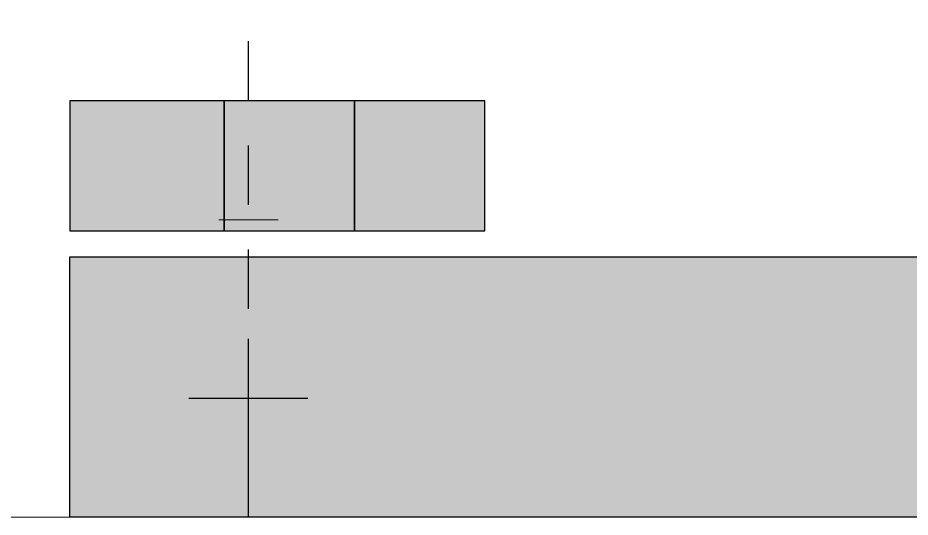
# Model space of a CAD drawing. Header units: millimetres. Extents: x -9 to 297, y 0 to 210.
# Drawn here: x 114.4 to 174.4, y 0 to 33.6 of the extents above; entities that cross this region are included whole.
import ezdxf

# ---------------------------------------------------------------- set-up
doc = ezdxf.new("R2010")
doc.units = ezdxf.units.MM
for name, color, linetype in [('FRAME', 7, 'Continuous'), ('GLUE', 1, 'Continuous'), ('PERIPHERY', 7, 'Continuous')]:
    doc.layers.add(name, color=color, linetype=linetype)

msp = doc.modelspace()

# ---------------------------------------------------------------- hatches: boundary and pattern name
at = {"layer": 'FRAME', "true_color": 0x000000}
h = msp.add_hatch(color=7, dxfattribs=at)
h.dxf.hatch_style = 1
h.paths.add_polyline_path([(117.942, 17.5), (297, 17.5), (297, 0), (117.942, 0), (117.942, 17.5)])
at = {"layer": 'PERIPHERY', "true_color": 0x000000}
h = msp.add_hatch(color=7, dxfattribs=at)
h.dxf.hatch_style = 1
h.paths.add_polyline_path([(117.942, 28), (117.942, 19.25), (128.317, 19.25), (128.317, 28), (117.942, 28)])
h = msp.add_hatch(color=7, dxfattribs=at)
h.dxf.hatch_style = 1
h.paths.add_polyline_path([(128.317, 28), (128.317, 19.25), (137.067, 19.25), (137.067, 28), (128.317, 28)])
h = msp.add_hatch(color=7, dxfattribs=at)
h.dxf.hatch_style = 1
h.paths.add_polyline_path([(137.067, 28), (137.067, 19.25), (145.818, 19.25), (145.818, 28), (137.067, 28)])

# ---------------------------------------------------------------- linework, layer by layer
at = {"layer": 'FRAME', "color": 250}
msp.add_lwpolyline([(117.942, 17.5), (297, 17.5), (297, 0), (117.942, 0), (117.942, 17.5)], close=True, dxfattribs=at)
at = {"layer": 'FRAME', "color": 250, "true_color": 0x000000}
for points in [[(117.942, 17.5), (117.942, 0), (297, 0)], [(297, 0), (297, 17.5), (117.942, 17.5)]]:
    msp.add_solid(points, dxfattribs=at)
at = {"layer": 'GLUE', "color": 1, "lineweight": 25}
for p, q in [((129.942, 28), (129.942, 32)), ((129.942, 21), (129.942, 25)), ((129.942, 14), (129.942, 18)), ((129.942, 4), (129.942, 12)), ((129.942, 7), (129.942, 11)), ((125.942, 8), (133.942, 8)), ((129.942, 0), (129.942, 4))]:
    msp.add_line(p, q, dxfattribs=at)
at = {"layer": 'GLUE', "color": 1, "lineweight": 18}
for p, q in [((127.942, 20), (131.942, 20)), ((127.942, 0), (131.942, 0))]:
    msp.add_line(p, q, dxfattribs=at)
msp.add_lwpolyline([(0, 0), (297, 0), (297, 210), (0, 210), (0, 0)], dxfattribs=at)
at = {"layer": 'PERIPHERY', "color": 250}
for points in [[(117.942, 28), (117.942, 19.25), (128.317, 19.25), (128.317, 28), (117.942, 28)], [(128.317, 28), (128.317, 19.25), (137.067, 19.25), (137.067, 28), (128.317, 28)], [(137.067, 28), (137.067, 19.25), (145.818, 19.25), (145.818, 28), (137.067, 28)]]:
    msp.add_lwpolyline(points, close=True, dxfattribs=at)
at = {"layer": 'PERIPHERY', "color": 250, "true_color": 0x000000}
for points in [[(128.317, 28), (117.942, 28), (117.942, 19.25)], [(117.942, 19.25), (128.317, 19.25), (128.317, 28)], [(137.067, 28), (128.317, 28), (128.317, 19.25)], [(128.317, 19.25), (137.067, 19.25), (137.067, 28)], [(145.818, 28), (137.067, 28), (137.067, 19.25)], [(137.067, 19.25), (145.818, 19.25), (145.818, 28)]]:
    msp.add_solid(points, dxfattribs=at)

doc.saveas('drawing.dxf')
